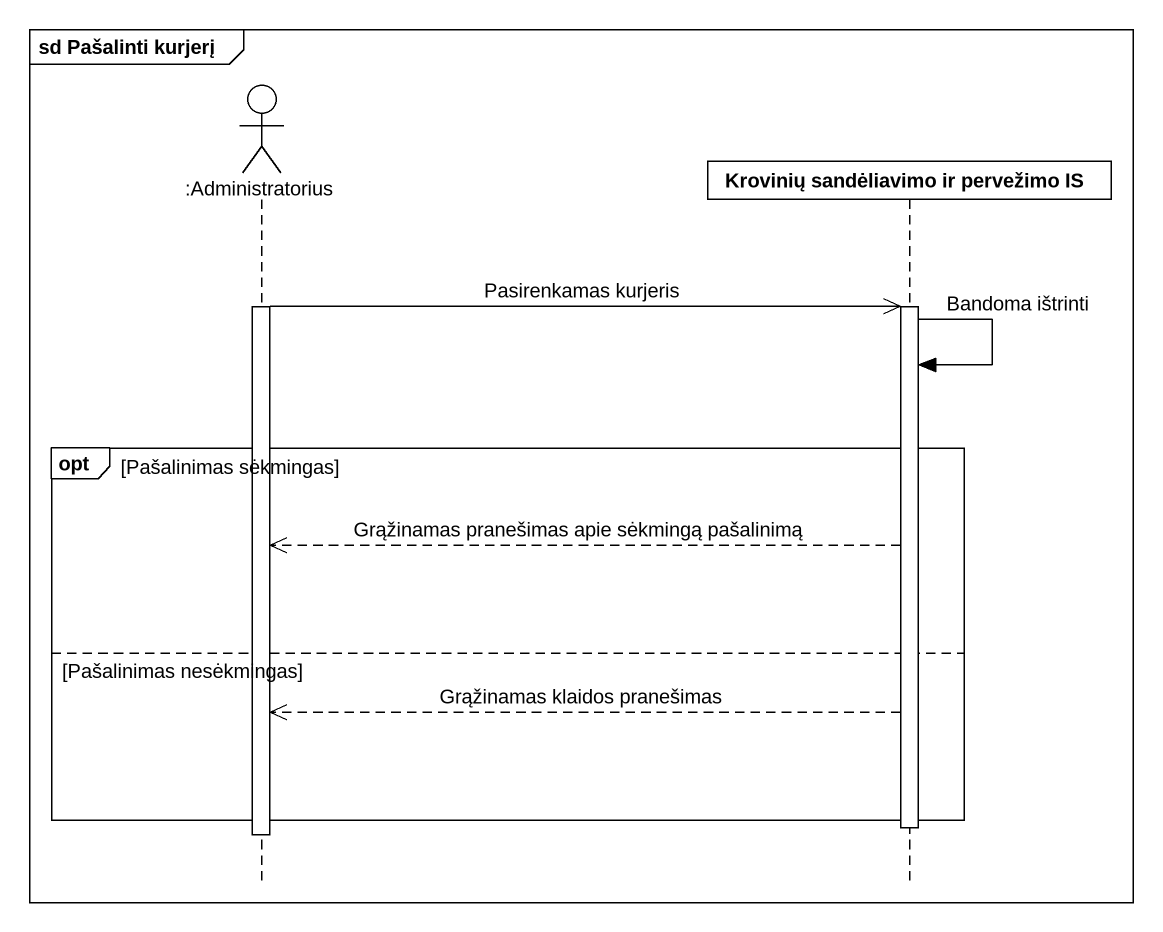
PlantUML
@startuml
mainframe sd Pašalinti kurjerį
hide footbox
actor ":Administratorius" as Administratorius
participant "Krovinių sandėliavimo ir pervežimo IS" as Krovinių_sandėliavimo_ir

activate Administratorius
Administratorius ->> Krovinių_sandėliavimo_ir : Pasirenkamas kurjeris
activate Krovinių_sandėliavimo_ir
Krovinių_sandėliavimo_ir -> Krovinių_sandėliavimo_ir : Bandoma ištrinti
opt Pašalinimas sėkmingas
  Krovinių_sandėliavimo_ir -->> Administratorius : Grąžinamas pranešimas apie sėkmingą pašalinimą
else Pašalinimas nesėkmingas
  Krovinių_sandėliavimo_ir -->> Administratorius : Grąžinamas klaidos pranešimas
end
deactivate Krovinių_sandėliavimo_ir
deactivate Administratorius
@enduml
